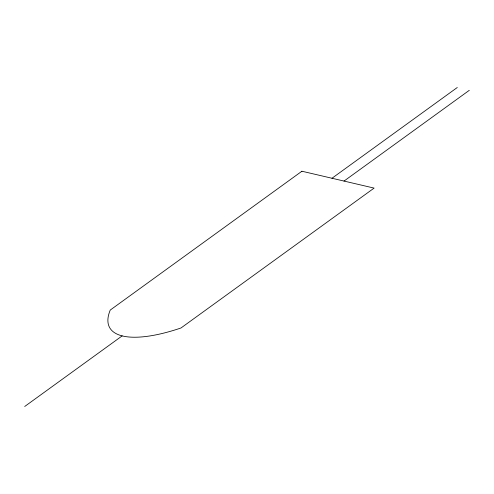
<?xml version="1.0" encoding="UTF-8"?>
<svg xmlns="http://www.w3.org/2000/svg" width="494" height="494" viewBox="0 0 494 494"><rect width="100%" height="100%" fill="white"/><g stroke="black" fill="none" stroke-linecap="round" stroke-linejoin="round"><path stroke-width="0.74" d="M331.993 178.254L457.271 87.512M24.7 406.488L122.16 335.889M344.028 181.063L469.3 90.322M301.914 171.227L110.255 310.059A112.28 38.402 -28.4 0 0 181.014 327.967L374.106 188.097L301.914 171.227"/></g></svg>
